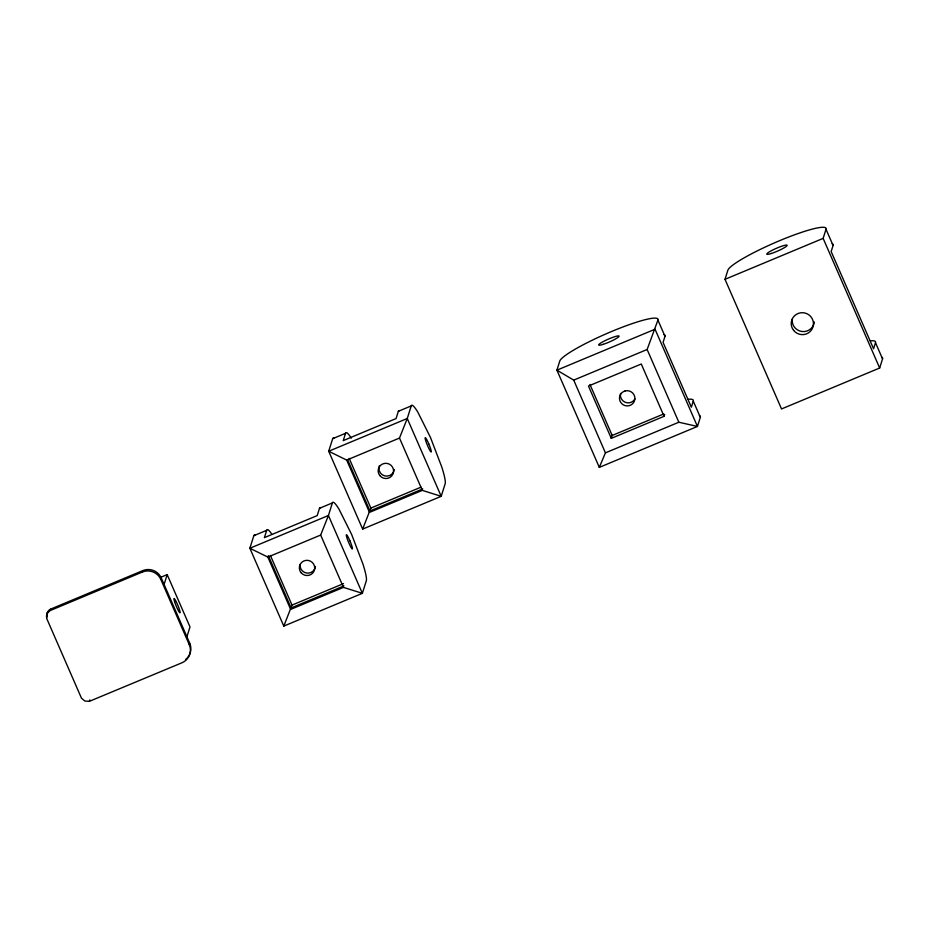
<?xml version="1.0" encoding="UTF-8"?>
<svg xmlns="http://www.w3.org/2000/svg" width="929" height="929" viewBox="0 0 929 929"><rect width="100%" height="100%" fill="white"/><g stroke="black" fill="none" stroke-linecap="round" stroke-linejoin="round"><path stroke-width="1.39" d="M46.45 616.705L47.333 613.233L49.864 610.69L142.381 572.032A14.051 13.819 17.5 0 1 160.822 579.417L189.261 644.645A14.051 13.819 17.5 0 1 181.945 662.783L89.393 701.325L84.887 701.058L81.45 698.144L46.717 618.493L46.903 615.265M46.949 614.359L47.785 611.793L50.317 609.25L142.834 570.592A14.051 13.819 17.5 0 1 161.274 577.989L189.713 643.205A14.051 13.819 17.5 0 1 185.545 659.52M46.496 615.799L47.402 612.606M47.333 613.233L47.785 611.793M47.832 612.478L48.285 611.038M46.52 617.599L46.973 616.171M48.424 611.793L48.877 610.353M49.109 611.189L49.562 609.761M49.864 610.69L50.317 609.25M89.393 701.325L89.846 699.885M142.381 572.032L142.834 570.592M160.822 579.417L161.274 577.989M164.096 584.446L167.185 574.621L160.752 577.304M186.903 636.748L190.004 626.936L167.185 574.621M189.261 644.645L189.713 643.205M255.022 535.116A42.85 4.982 67.4 0 0 253.838 535.685L249.866 548.261L283.798 626.1L362.356 593.329L366.328 580.753A42.85 4.982 67.4 0 0 362.984 564.182L351.661 534.523L338.992 509.15A42.85 4.982 67.4 0 0 332.385 502.926L319.506 508.291L317.207 515.595L264.405 537.624L266.704 530.32A42.85 4.982 67.4 0 1 271.616 533.908M333.859 438.105A42.85 4.982 67.4 0 0 332.687 438.674L328.703 451.25L362.647 529.089L441.205 496.318L445.165 483.742A42.85 4.982 67.4 0 0 441.832 467.171L430.499 437.524L417.829 412.139A42.85 4.982 67.4 0 0 411.233 405.915L398.355 411.28L396.044 418.584L343.242 440.613L345.542 433.309A42.85 4.982 67.4 0 1 351.278 438.151M270.351 555.391L292.02 605.093L283.798 626.1M332.385 502.926L328.425 515.502L320.656 535.069L343.463 587.383L362.356 593.329L328.425 515.502L249.866 548.261L267.854 557.086L290.661 609.401L343.463 587.383M349.188 458.38L370.868 508.082L362.647 529.089M411.233 405.915L407.262 418.491L399.493 438.058L422.312 490.373L441.205 496.318L407.262 418.491L328.703 451.25L346.691 460.076L369.498 512.39L422.312 490.373M664.688 414.404L664.084 416.32L611.282 438.349L612.188 435.469L589.95 384.467M599.31 467.38L605.429 452.853L573.716 380.124L556.912 370.16L655.05 329.226L697.447 426.446L599.31 467.38L556.912 370.16L559.792 361.033A53.534 7.269 -23.6 0 1 611.735 331.432A53.534 7.269 -23.6 0 1 657.929 320.099L647.13 349.501L678.844 422.231L697.447 426.446L700.327 417.318L693.266 401.119A53.534 7.269 -23.6 0 0 688.122 399.296M657.929 320.099L665.001 336.298L663.074 342.383L691.339 407.204L693.266 401.119M875.49 342.685L882.55 358.884L879.67 368.012L781.533 408.946L725.003 279.315L727.883 270.188A53.534 7.269 -23.6 0 1 779.826 240.588A53.534 7.269 -23.6 0 1 826.02 229.254L833.092 245.465L831.165 251.55L873.562 348.77L875.49 342.685A53.534 7.269 -23.6 0 0 870.345 340.862M879.67 368.012L823.14 238.381L826.02 229.254M332.687 438.674L345.542 433.309M725.003 279.315L823.14 238.381M346.691 460.076L399.493 438.058M573.716 380.124L647.13 349.501M253.838 535.685L266.704 530.32M370.868 508.082L421.023 487.156M422.765 488.933L369.951 510.962L347.713 459.948M267.854 557.086L320.656 535.069M612.188 435.469L663.666 413.997M605.429 452.853L678.844 422.231M292.02 605.093L343.509 583.621M343.916 585.944L291.114 607.961L268.307 555.658M664.084 416.32L641.277 364.017L588.463 386.034L611.282 438.349M319.506 508.291A42.85 4.982 67.4 0 1 320.679 507.722M315.442 566.481A7.722 7.606 17.5 0 1 306.884 573.077A7.722 7.606 17.5 0 1 300.113 564.577M398.355 411.28A42.85 4.982 67.4 0 1 399.528 410.723M394.279 469.47A7.722 7.606 17.5 0 1 384.734 475.88A7.722 7.606 17.5 0 1 379.438 465.638M664.072 334.637A53.534 7.269 -23.6 0 1 665.001 336.298M699.398 415.658A53.534 7.269 -23.6 0 1 700.327 417.318M634.937 398.936A7.722 7.606 17.5 0 1 621.582 399.203L620.758 397.391A7.722 7.606 17.5 0 1 620.63 393.443M832.163 243.793A53.534 7.269 -23.6 0 1 833.092 245.465M881.621 357.224A53.534 7.269 -23.6 0 1 882.55 358.884M814.338 321.991A11.136 10.951 17.5 0 1 802.017 331.514A11.136 10.951 17.5 0 1 792.251 319.251M624.962 390.993L623.127 391.794A7.722 7.606 17.5 0 0 619.794 400.434L620.618 402.245A7.722 7.606 17.5 0 0 629.409 405.613L631.244 404.823A7.722 7.606 17.5 0 0 634.577 396.184L633.741 394.361A7.722 7.606 17.5 0 0 624.962 390.993M428.745 443.807L427.944 442.018A7.722 0.894 67.4 0 0 425.11 437.954A7.722 0.894 67.4 0 0 427.654 445.839L428.455 447.639A7.722 0.894 67.4 0 0 431.288 451.703A7.722 0.894 67.4 0 0 428.745 443.807M349.908 540.817L349.095 539.029A7.722 0.894 67.4 0 0 346.273 534.965A7.722 0.894 67.4 0 0 348.816 542.85L349.618 544.649A7.722 0.894 67.4 0 0 352.439 548.714A7.722 0.894 67.4 0 0 349.908 540.817M174.582 601.655A7.722 0.894 67.4 0 0 179.889 612.803A7.722 0.894 67.4 0 0 176.649 602.596A7.722 0.894 67.4 0 0 174.582 601.655M300.973 572.589A7.722 7.606 17.5 0 0 314.188 570.801A7.722 7.606 17.5 0 0 305.896 560.384A7.722 7.606 17.5 0 0 300.973 572.589M379.81 475.578A7.722 7.606 17.5 0 0 393.037 473.79A7.722 7.606 17.5 0 0 384.734 463.374A7.722 7.606 17.5 0 0 379.81 475.578M603.246 344.334A11.136 1.51 -23.6 0 0 619.074 336.31A11.136 1.51 -23.6 0 0 604.28 341.048A11.136 1.51 -23.6 0 0 603.246 344.334M771.325 253.489A11.136 1.51 -23.6 0 0 787.153 245.465A11.136 1.51 -23.6 0 0 772.371 250.203A11.136 1.51 -23.6 0 0 771.325 253.489M793.621 330.399A11.136 10.951 17.5 0 0 812.678 327.809A11.136 10.951 17.5 0 0 800.717 312.794A11.136 10.951 17.5 0 0 793.621 330.399"/></g></svg>
